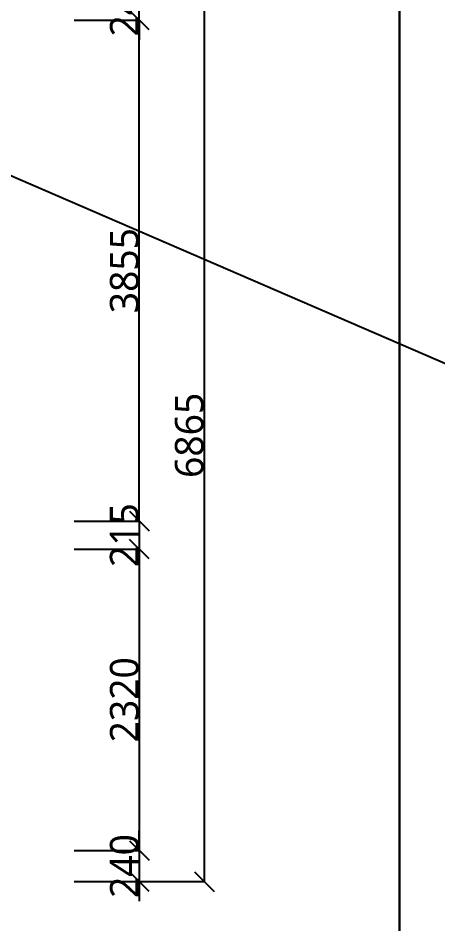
# Model space of a CAD drawing. Header units: millimetres. Extents: x -18923 to 87021, y -73077 to -1985.
# Drawn here: x 31117 to 34344, y -66074 to -59106 of the extents above; entities that cross this region are included whole.
import ezdxf

# ---------------------------------------------------------------- set-up
doc = ezdxf.new("R2010")
doc.units = ezdxf.units.MM
doc.header["$LTSCALE"] = 10
doc.layers.get('Defpoints').update_dxf_attribs({"color": 250})
doc.layers.add('0文字-标注', color=7, linetype='Continuous')
doc.layers.add('1结构-楼梯-梯步', color=49, linetype='Continuous')
doc.styles.add('dim_font', font='SIMPLEX.shx', dxfattribs={"width": 0.8})
doc.styles.add('图框－雅黑', font='')
doc.styles.get('图框－雅黑').set_extended_font_data('Microsoft YaHei')
doc.dimstyles.new('1-30', dxfattribs={"dimtxt": 150, "dimasz": 4, "dimexe": 1.5, "dimexo": 0, "dimgap": 0.6, "dimtad": 1, "dimdec": 0, "dimlfac": 30, "dimdsep": 46, "dimtxsty": 'dim_font', "dimblk": 'DOTSMALL', "dimcen": 4, "dimdle": 1.5, "dimclrd": 123, "dimclre": 123, "dimclrt": 256, "dimadec": 0, "dimazin": 0, "dimtfac": 1, "dimtdec": 0, "dimtix": 1, "dimtmove": 2, "dimatfit": 3, "dimldrblk": 'DOTSMALL', "dimfxl": 1.5, "dimarcsym": 0})

# ---------------------------------------------------------------- blocks, each defined once
blk = doc.blocks.new('_OBLIQUE')
at = {"color": 0, "linetype": 'ByBlock'}
blk.add_line((-0.5, -0.5), (0.5, 0.5), dxfattribs=at)
blk = doc.blocks.new('*D143')
at = {"layer": '0文字-标注', "color": 8, "lineweight": -2, "transparency": 16777216}
for p, q in [((31548.7, -63191.4), (32049.7, -63191.4)), ((32048.7, -63189.9), (32048.7, -65510.9)), ((31548.7, -65509.4), (32049.7, -65509.4))]:
    blk.add_line(p, q, dxfattribs=at)
at = {"layer": 'Defpoints', "color": 0, "transparency": 16777216}
for p in [(31548.7, -63191.4), (31548.7, -65509.4), (32048.7, -65509.4)]:
    blk.add_point(p, dxfattribs=at)
at = {"layer": '0文字-标注', "color": 8, "lineweight": -2, "transparency": 16777216, "xscale": 150, "yscale": 150, "zscale": 150}
for p, rotation in [((32048.7, -63191.4), 90), ((32048.7, -65509.4), 270)]:
    blk.add_blockref('_OBLIQUE', p, dxfattribs=dict(at, rotation=rotation))
at = {"layer": '0文字-标注', "color": 255, "transparency": 16777216, "insert": (31934.4, -64350.4), "char_height": 220, "attachment_point": 5, "rotation": 90, "style": '图框－雅黑'}
blk.add_mtext('2320', dxfattribs=at)
blk = doc.blocks.new('_DotSmall')
at = {"color": 0, "linetype": 'ByBlock', "const_width": 0.5}
blk.add_lwpolyline([(-0.0625, 0, 1), (0.0625, 0, 1)], format="xyb", close=True, dxfattribs=at)
blk = doc.blocks.new('*D144')
at = {"layer": '0文字-标注', "color": 8, "lineweight": -2, "transparency": 16777216}
for p, q in [((31548.7, -59122.4), (32049.7, -59122.4)), ((32048.7, -62976.9), (32048.7, -59120.9)), ((31548.7, -62975.4), (32049.7, -62975.4))]:
    blk.add_line(p, q, dxfattribs=at)
at = {"layer": 'Defpoints', "color": 0, "transparency": 16777216}
for p in [(31548.7, -59122.4), (32048.7, -59122.4), (31548.7, -62975.4)]:
    blk.add_point(p, dxfattribs=at)
at = {"layer": '0文字-标注', "color": 8, "lineweight": -2, "transparency": 16777216, "xscale": 150, "yscale": 150, "zscale": 150}
for p, rotation in [((32048.7, -59122.4), 90), ((32048.7, -62975.4), 270)]:
    blk.add_blockref('_OBLIQUE', p, dxfattribs=dict(at, rotation=rotation))
at = {"layer": '0文字-标注', "color": 255, "transparency": 16777216, "insert": (31934.3, -61048.9), "char_height": 220, "attachment_point": 5, "rotation": 90, "style": '图框－雅黑'}
blk.add_mtext('3855', dxfattribs=at)
blk = doc.blocks.new('*D145')
at = {"layer": '0文字-标注', "color": 8, "lineweight": -2, "transparency": 16777216}
for p, q in [((31548.7, -58882.4), (32549.7, -58882.4)), ((32548.7, -58880.9), (32548.7, -65750.9)), ((31548.7, -65749.4), (32549.7, -65749.4))]:
    blk.add_line(p, q, dxfattribs=at)
at = {"layer": 'Defpoints', "color": 0, "transparency": 16777216}
for p in [(31548.7, -58882.4), (31548.7, -65749.4), (32548.7, -65749.4)]:
    blk.add_point(p, dxfattribs=at)
at = {"layer": '0文字-标注', "color": 8, "lineweight": -2, "transparency": 16777216, "xscale": 150, "yscale": 150, "zscale": 150}
for p, rotation in [((32548.7, -58882.4), 90), ((32548.7, -65749.4), 270)]:
    blk.add_blockref('_OBLIQUE', p, dxfattribs=dict(at, rotation=rotation))
at = {"layer": '0文字-标注', "color": 255, "transparency": 16777216, "insert": (32434.3, -62315.9), "char_height": 220, "attachment_point": 5, "rotation": 90, "style": '图框－雅黑'}
blk.add_mtext('6865', dxfattribs=at)
blk = doc.blocks.new('*D170')
at = {"layer": '0文字-标注', "color": 8, "lineweight": -2, "transparency": 16777216}
for p, q in [((32048.7, -58882.4), (32048.7, -58732.4)), ((31548.7, -58882.4), (32049.7, -58882.4)), ((32048.7, -59122.4), (32048.7, -58882.4)), ((31548.7, -59122.4), (32049.7, -59122.4)), ((32048.7, -59122.4), (32048.7, -59272.4))]:
    blk.add_line(p, q, dxfattribs=at)
at = {"layer": 'Defpoints', "color": 0, "transparency": 16777216}
for p in [(31548.7, -58882.4), (32048.7, -58882.4), (31548.7, -59122.4)]:
    blk.add_point(p, dxfattribs=at)
at = {"layer": '0文字-标注', "color": 8, "lineweight": -2, "transparency": 16777216, "xscale": 150, "yscale": 150, "zscale": 150}
for p, rotation in [((32048.7, -58882.4), 270), ((32048.7, -59122.4), 90)]:
    blk.add_blockref('_OBLIQUE', p, dxfattribs=dict(at, rotation=rotation))
at = {"layer": '0文字-标注', "color": 255, "transparency": 16777216, "insert": (31934.4, -59002.4), "char_height": 220, "attachment_point": 5, "rotation": 90, "style": '图框－雅黑'}
blk.add_mtext('240', dxfattribs=at)
blk = doc.blocks.new('*D171')
at = {"layer": '0文字-标注', "color": 8, "lineweight": -2, "transparency": 16777216}
for p, q in [((32048.7, -62975.4), (32048.7, -62825.4)), ((31548.7, -62975.4), (32049.7, -62975.4)), ((32048.7, -62975.4), (32048.7, -63191.4)), ((31548.7, -63191.4), (32049.7, -63191.4)), ((32048.7, -63191.4), (32048.7, -63341.4))]:
    blk.add_line(p, q, dxfattribs=at)
at = {"layer": 'Defpoints', "color": 0, "transparency": 16777216}
for p in [(31548.7, -62975.4), (31548.7, -63191.4), (32048.7, -63191.4)]:
    blk.add_point(p, dxfattribs=at)
at = {"layer": '0文字-标注', "color": 8, "lineweight": -2, "transparency": 16777216, "xscale": 150, "yscale": 150, "zscale": 150}
for p, rotation in [((32048.7, -62975.4), 270), ((32048.7, -63191.4), 90)]:
    blk.add_blockref('_OBLIQUE', p, dxfattribs=dict(at, rotation=rotation))
at = {"layer": '0文字-标注', "color": 255, "transparency": 16777216, "insert": (31933.8, -63083.4), "char_height": 220, "attachment_point": 5, "rotation": 90, "style": '图框－雅黑'}
blk.add_mtext('215', dxfattribs=at)
blk = doc.blocks.new('*D172')
at = {"layer": '0文字-标注', "color": 8, "lineweight": -2, "transparency": 16777216}
for p, q in [((32048.7, -65509.4), (32048.7, -65359.4)), ((31548.7, -65509.4), (32049.7, -65509.4)), ((32048.7, -65509.4), (32048.7, -65749.4)), ((31548.7, -65749.4), (32049.7, -65749.4)), ((32048.7, -65749.4), (32048.7, -65899.4))]:
    blk.add_line(p, q, dxfattribs=at)
at = {"layer": 'Defpoints', "color": 0, "transparency": 16777216}
for p in [(31548.7, -65509.4), (31548.7, -65749.4), (32048.7, -65749.4)]:
    blk.add_point(p, dxfattribs=at)
at = {"layer": '0文字-标注', "color": 8, "lineweight": -2, "transparency": 16777216, "xscale": 150, "yscale": 150, "zscale": 150}
for p, rotation in [((32048.7, -65509.4), 270), ((32048.7, -65749.4), 90)]:
    blk.add_blockref('_OBLIQUE', p, dxfattribs=dict(at, rotation=rotation))
at = {"layer": '0文字-标注', "color": 255, "transparency": 16777216, "insert": (31934.4, -65629.4), "char_height": 220, "attachment_point": 5, "rotation": 90, "style": '图框－雅黑'}
blk.add_mtext('240', dxfattribs=at)

msp = doc.modelspace()

# ---------------------------------------------------------------- linework, layer by layer
at = {"layer": '1结构-楼梯-梯步'}
msp.add_line((-18923.3, -38680.5), (60534.7, -73076.9), dxfattribs=at)
at = {"layer": 'Defpoints', "color": 1}
for points in [[(7562.7, -55878.7), (34048.7, -55878.7), (34048.7, -68749.4), (7562.7, -68749.4)], [(34048.7, -55878.7), (60534.7, -55878.7), (60534.7, -68749.4), (34048.7, -68749.4)]]:
    msp.add_lwpolyline(points, close=True, dxfattribs=at)

# ---------------------------------------------------------------- dimensions: what is measured, and where the dimension line sits
at = {"layer": '0文字-标注'}
for base, p1, p2, picture, middle in [((32048.7, -58882.4), (31548.7, -59122.4), (31548.7, -58882.4), '*D170', (31934.4, -59002.4)), ((32548.7, -65749.4), (31548.7, -58882.4), (31548.7, -65749.4), '*D145', (32434.3, -62315.9)), ((32048.7, -59122.4), (31548.7, -62975.4), (31548.7, -59122.4), '*D144', (31934.3, -61048.9)), ((32048.7, -63191.4), (31548.7, -62975.4), (31548.7, -63191.4), '*D171', (31933.8, -63083.4)), ((32048.7, -65509.4), (31548.7, -63191.4), (31548.7, -65509.4), '*D143', (31934.4, -64350.4)), ((32048.7, -65749.4), (31548.7, -65509.4), (31548.7, -65749.4), '*D172', (31934.4, -65629.4))]:
    dim = msp.add_linear_dim(base=base, p1=p1, p2=p2, angle=90, dimstyle='1-30', override={"dimtxt": 220, "dimasz": 150, "dimexe": 1, "dimlfac": 1, "dimrnd": 5, "dimtxsty": '图框－雅黑', "dimblk1": 'OBLIQUE', "dimblk2": 'OBLIQUE', "dimsah": 1, "dimclrd": 8, "dimclre": 8, "dimclrt": 255}, dxfattribs=at)
    dim.commit()
    dim.dimension.update_dxf_attribs({"geometry": picture, "text_midpoint": middle})

doc.saveas('drawing.dxf')
